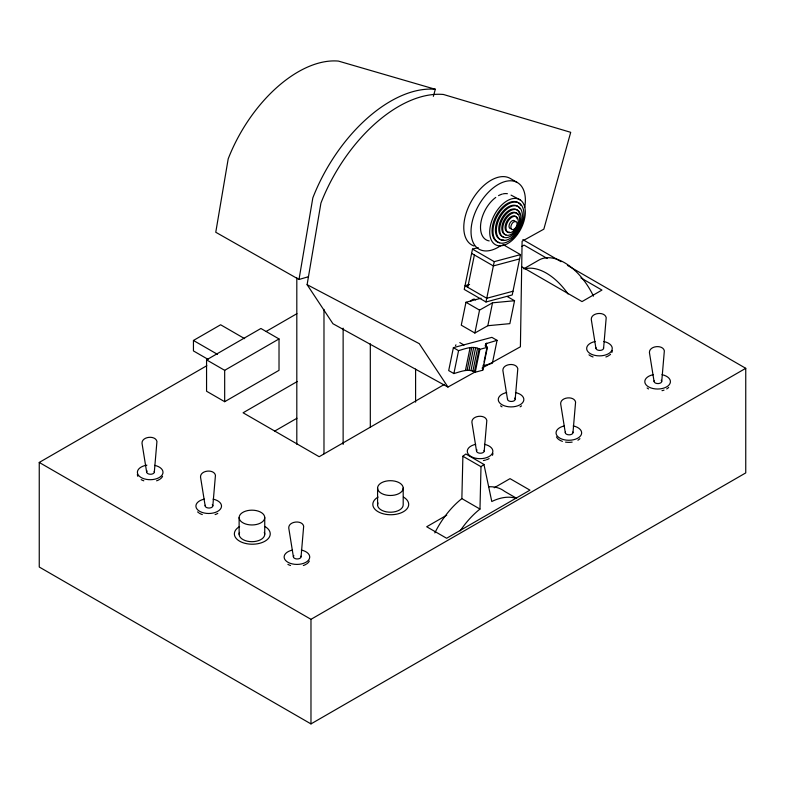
<?xml version="1.0" encoding="UTF-8"?>
<svg xmlns="http://www.w3.org/2000/svg" width="785" height="785" viewBox="0 0 785 785"><rect width="100%" height="100%" fill="white"/><g stroke="black" fill="none" stroke-linecap="round" stroke-linejoin="round"><path stroke-width="1.18" d="M434.821 532.917A64.046 36.974 -60 0 1 461.865 498.603L462.885 456.242L465.839 453.985L483.952 464.445L491.783 501.517A64.046 36.974 -60 0 1 516.275 498.406M460.128 530.964A64.046 36.974 -60 0 1 479.978 509.063L480.999 466.692L483.952 464.445M154.331 472.011L156.941 441.464C155.43 434.978 141.742 436.44 142.006 443.221L146.648 472.07M212.843 505.795L215.453 475.249C213.942 468.753 200.254 470.225 200.518 476.995L205.16 505.854M301.067 556.732L303.677 526.185C302.166 519.69 288.478 521.152 288.743 527.932L293.384 556.791M484.217 450.992L486.828 420.446C485.316 413.95 471.628 415.412 471.893 422.193L476.524 451.051M515.195 399.222L517.806 368.675C516.294 362.179 502.606 363.641 502.871 370.422L507.502 399.28M572.981 432.584L575.591 402.038C574.08 395.542 560.392 397.004 560.657 403.784L565.298 432.643M603.596 348.187L606.206 317.64C604.695 311.145 591.007 312.607 591.272 319.387L595.913 348.236M661.745 381.333L664.355 350.787C662.844 344.301 649.156 345.763 649.421 352.534L654.062 381.392M299.007 279.48L312.822 197.908A126.817 73.221 -60 0 1 435.322 89.284L338.443 61.093A114.129 65.891 -60 0 0 228.2 158.845L215.767 232.262L299.007 279.48L308.397 276.742M475.651 371.658L447.95 387.054L332.948 323.734L307.112 284.67L320.928 203.099A126.817 73.221 -60 0 1 443.427 94.475L570.705 132.322L543.838 229.161L522.104 241.24L520.406 346.793L482.049 368.106M478.212 247.579L472.501 249.1L464.249 289.429L485.993 301.98L512.232 294.944L520.484 254.625L502.891 244.459M497.062 340.347L491.881 337.354L453.387 347.667L448.696 370.579L453.877 373.572C460.628 371.668 468.527 368.165 475.239 372.227L482.726 370.216L487.416 347.304L485.415 345.322L485.758 343.742L497.062 340.347L492.372 363.259L483.138 365.751M467.762 287.31L474.385 254.968M481.126 298.202L465.966 302.264L461.276 325.176L474.866 333.026L487.828 325.716L509.858 323.646L514.548 300.733L507.228 296.514M453.877 373.572L458.568 350.659C465.319 348.756 473.218 345.253 479.929 349.315L487.416 347.304M465.446 370.441L470.136 347.529M467.104 370.284L471.795 347.372M474.866 333.026L479.547 310.114L492.519 302.814L514.548 300.733M468.988 370.353L473.679 347.441M470.961 370.648L475.651 347.735M485.993 301.98L494.246 261.65L520.484 254.625M472.884 371.158L477.574 348.246M474.434 371.756L479.125 348.844M475.239 372.227L479.929 349.315M487.828 325.716L492.519 302.814M485.287 346.028L485.758 343.742M485.964 346.597L486.671 343.153M483.54 364.289L482.726 370.216M484.011 361.993L486.828 348.246M433.359 96.349L435.322 89.284M208.074 359.373L193.444 350.924L193.444 340.464L220.624 324.774L244.655 338.659M206.563 359.864L260.905 328.483L279.018 338.943L279.018 370.324L224.677 401.694L206.563 391.234L206.563 359.864L224.677 370.324L279.018 338.943M567.427 265.359L745.75 368.312L745.75 472.904L310.978 723.907L39.25 567.025L39.25 462.443L206.798 365.712M266.174 331.427L296.926 313.666M521.956 246.313L524.056 245.106L547.214 258.471M297.24 381.52L243.085 412.782L319.171 456.713L444.477 384.365M523.732 268.833L538.834 260.12A51.241 29.585 60 0 1 593.46 296.171M274.662 431.112L296.926 418.258M446.734 515.186L426.697 526.755L446.626 538.265L529.953 490.154L510.024 478.644L494.207 487.779M39.25 462.443L310.978 619.326L745.75 368.312M519.611 258.893L493.363 265.929L471.628 253.378M469.577 284.494L465.014 285.72L486.749 298.271L512.997 291.235M511.055 195.131L520.269 199.949A25.62 14.974 -62.4 0 1 511.908 240.544A25.62 14.974 -62.4 0 1 490.38 225.884A25.62 14.974 -62.4 0 1 520.269 199.949M307.112 284.67L419.249 343.653L447.95 387.054M517.217 182.473L509.975 178.293A38.426 22.186 -60 0 0 470.578 202.687A38.426 22.186 -60 0 0 474.061 246.009M522.849 239.621L561.059 261.68M580.9 277.919L601.948 290.077L582.019 301.587L522.025 266.939M472.501 249.1L494.246 261.65M465.966 302.264L479.547 310.114M459.804 342.603L464.023 345.047M453.387 347.667L458.568 350.659M462.885 456.242L480.999 466.692M516.648 498.328L504.569 491.351A64.046 36.974 -60 0 0 488.888 486.788M193.444 340.464L217.484 354.339M461.865 498.603L479.978 509.063M415.599 369.107L415.599 402.146M403.196 488.084A12.805 7.399 0 0 1 383.983 494.491A12.805 7.399 0 0 1 383.983 481.686A12.805 7.399 0 0 1 403.196 488.084L403.196 504.824A12.805 7.399 0 0 1 388.712 512.154A12.805 7.399 0 0 1 378.007 502.91M377.575 488.084L377.575 504.824M370.314 343.85L370.314 427.069M343.133 328.159L343.133 444.428M323.979 309.388L323.979 453.818M310.978 619.326L310.978 723.907M296.808 277.792L296.808 444.241M264.741 517.56A12.805 7.399 0 0 1 245.528 523.968A12.805 7.399 0 0 1 245.528 511.163A12.805 7.399 0 0 1 264.741 517.56L264.741 534.3M239.121 517.56L239.121 534.3M224.677 370.324L224.677 401.694M403.441 497.072A17.937 10.352 0 0 1 403.441 511.712A17.937 10.352 0 0 1 378.076 511.712A17.937 10.352 0 0 1 378.076 497.072M264.987 526.549A17.937 10.352 0 0 1 264.987 541.189A17.937 10.352 0 0 1 239.621 541.189A17.937 10.352 0 0 1 239.621 526.549M668.702 387.417A12.805 7.399 0 0 1 666.671 388.948M664.012 390.125A12.805 7.399 0 0 1 661.99 390.665M648.547 388.948A12.805 7.399 0 0 1 647.115 387.957M661.99 374.671A12.805 7.399 0 0 1 667.888 386.043A12.805 7.399 0 0 1 647.331 386.043A12.805 7.399 0 0 1 653.228 374.671M603.842 341.524A12.805 7.399 0 0 1 609.739 352.887A12.805 7.399 0 0 1 589.182 352.887A12.805 7.399 0 0 1 595.079 341.524M612.271 350.561A12.805 7.399 0 0 1 611.829 352.475M610.553 354.261A12.805 7.399 0 0 1 609.268 355.32M608.512 355.791A12.805 7.399 0 0 1 605.863 356.969M593.058 356.969A12.805 7.399 0 0 1 588.966 354.8M515.431 392.559A12.805 7.399 0 0 1 521.328 403.922A12.805 7.399 0 0 1 500.781 403.922A12.805 7.399 0 0 1 506.678 392.559M521.554 405.845A12.805 7.399 0 0 1 520.112 406.826M501.998 406.826A12.805 7.399 0 0 1 500.565 405.845M579.938 438.658A12.805 7.399 0 0 1 577.897 440.199M572.157 442.112A12.805 7.399 0 0 1 565.534 442.112M562.443 441.366A12.805 7.399 0 0 1 556.467 436.882M573.227 425.921A12.805 7.399 0 0 1 579.124 437.284A12.805 7.399 0 0 1 558.567 437.284A12.805 7.399 0 0 1 564.464 425.921M492.892 453.377A12.805 7.399 0 0 1 492.45 455.29M489.133 458.597A12.805 7.399 0 0 1 486.484 459.774M485.493 460.079A12.805 7.399 0 0 1 483.393 460.52M484.453 444.33A12.805 7.399 0 0 1 490.35 455.692A12.805 7.399 0 0 1 469.803 455.692A12.805 7.399 0 0 1 475.7 444.33M309.31 561.03A12.805 7.399 0 0 1 306.739 563.865M305.993 564.337A12.805 7.399 0 0 1 303.334 565.514M290.528 565.514A12.805 7.399 0 0 1 287.879 564.337M301.312 550.069A12.805 7.399 0 0 1 307.21 561.432A12.805 7.399 0 0 1 286.653 561.432A12.805 7.399 0 0 1 292.55 550.069M213.088 499.132A12.805 7.399 0 0 1 218.986 510.505A12.805 7.399 0 0 1 198.438 510.505A12.805 7.399 0 0 1 204.335 499.132M217.769 513.41A12.805 7.399 0 0 1 215.119 514.577M202.304 514.577A12.805 7.399 0 0 1 199.655 513.41M198.899 512.929A12.805 7.399 0 0 1 197.614 511.879M162.573 476.309A12.805 7.399 0 0 1 160.012 479.154M159.257 479.625A12.805 7.399 0 0 1 156.598 480.803M143.792 480.803A12.805 7.399 0 0 1 141.143 479.625M137.826 476.309A12.805 7.399 0 0 1 137.385 474.395M154.576 465.348A12.805 7.399 0 0 1 160.248 476.887A12.805 7.399 0 0 1 139.494 476.367A12.805 7.399 0 0 1 146.883 465.162M154.194 471.442A3.846 2.218 0 0 1 150.033 474.248A3.846 2.218 0 0 1 147.138 470.961M212.303 504.686A3.846 2.218 0 0 1 209.556 508.023A3.846 2.218 0 0 1 205.277 505.275M264.3 532.387A12.805 7.399 0 0 1 251.926 541.689A12.805 7.399 0 0 1 239.562 532.387M300.92 556.163A3.846 2.218 0 0 1 296.769 558.959A3.846 2.218 0 0 1 293.875 555.672M484.07 450.423A3.846 2.218 0 0 1 479.92 453.22A3.846 2.218 0 0 1 477.015 449.933M572.834 432.015A3.846 2.218 0 0 1 569.184 434.831A3.846 2.218 0 0 1 565.416 432.064M514.656 398.113A3.846 2.218 0 0 1 511.898 401.449A3.846 2.218 0 0 1 507.62 398.701M603.449 347.608A3.846 2.218 0 0 1 599.799 350.424A3.846 2.218 0 0 1 596.031 347.667M661.206 380.234A3.846 2.218 0 0 1 658.448 383.561A3.846 2.218 0 0 1 654.18 380.813M524.822 268.872A51.241 29.585 60 0 1 568.046 293.992M501.134 245.371A38.426 22.186 -60 0 1 471.029 231.526A38.426 22.186 -60 0 1 501.183 182.954A38.426 22.186 -60 0 1 524.723 207.377M509.534 232.144A8.841 5.171 -62.4 0 1 506.914 221.135A8.841 5.171 -62.4 0 1 517.158 218.878M503.941 237.148A15.258 8.92 -62.4 0 1 503.008 216.366A15.258 8.92 -62.4 0 1 519.641 214.168M505.952 234.823A12.207 7.134 -62.4 0 1 504.362 219.535A12.207 7.134 -62.4 0 1 517.678 214.403M503.833 239.945A18.762 10.961 -62.4 0 1 498.553 217.847A18.762 10.961 -62.4 0 1 519.817 208.525M499.623 242.624A22.245 13.002 -62.4 0 1 496.728 214.776A22.245 13.002 -62.4 0 1 521.005 205.425M511.28 228.641A4.484 2.62 -62.4 0 1 509.946 223.058A4.484 2.62 -62.4 0 1 515.146 221.91M489.212 240.916A25.62 14.974 -62.4 0 1 480.842 222.901A25.62 14.974 -62.4 0 1 495.747 197.427M498.534 195.642A25.62 14.974 -62.4 0 1 502.233 194.101M503.136 193.866A25.62 14.974 -62.4 0 1 507.404 193.699M470.637 301.224A5.122 2.954 -60 0 1 475.592 299.899M455.526 345.724A3.846 2.218 -60 0 1 455.957 344.821M513.635 230.898A8.841 5.171 -62.4 0 0 516.53 216.876A8.841 5.171 -62.4 0 0 506.207 225.835A8.841 5.171 -62.4 0 0 513.635 230.898M512.899 234.538A15.258 8.92 -62.4 0 0 517.874 210.36A15.258 8.92 -62.4 0 0 500.074 225.815A15.258 8.92 -62.4 0 0 512.899 234.538M513.292 232.831A12.207 7.134 -62.4 0 0 517.276 213.491A12.207 7.134 -62.4 0 0 503.038 225.844A12.207 7.134 -62.4 0 0 513.292 232.831M512.576 236.579A18.762 10.961 -62.4 0 0 518.699 206.847A18.762 10.961 -62.4 0 0 496.807 225.844A18.762 10.961 -62.4 0 0 512.576 236.579M512.252 238.601A22.245 13.002 -62.4 0 0 519.503 203.354A22.245 13.002 -62.4 0 0 493.559 225.874A22.245 13.002 -62.4 0 0 512.252 238.601M514.734 228.72A4.484 2.62 -62.4 0 0 516.196 221.615A4.484 2.62 -62.4 0 0 510.966 226.158A4.484 2.62 -62.4 0 0 514.734 228.72"/></g></svg>
